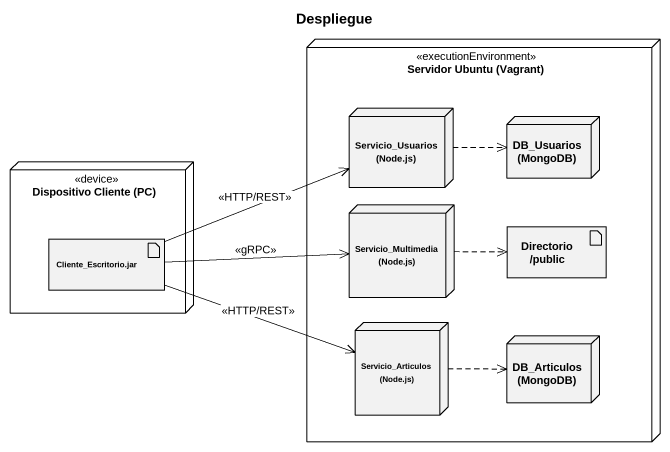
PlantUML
@startuml
title Despliegue
node "Servidor Ubuntu (Vagrant)" as Servidor_Ubuntu_Vagrant <<executionEnvironment>> {
  node "Servicio_Usuarios (Node.js)" as Servicio_Usuarios_Node_js
  node "DB_Usuarios (MongoDB)" as DB_Usuarios_MongoDB
  node "Servicio_Multimedia (Node.js)" as Servicio_Multimedia_Node_js
  artifact "Directorio /public" as Directorio_public
  node "Servicio_Articulos (Node.js)" as Servicio_Articulos_Node_js
  node "DB_Articulos (MongoDB)" as DB_Articulos_MongoDB
}
node "Dispositivo Cliente (PC)" as Dispositivo_Cliente_PC <<device>> {
  artifact "Cliente_Escritorio.jar" as Cliente_Escritorio_jar
}
Servicio_Usuarios_Node_js .right.> DB_Usuarios_MongoDB
Cliente_Escritorio_jar -right-> Servicio_Usuarios_Node_js : <<HTTP/REST>>
Cliente_Escritorio_jar -right-> Servicio_Multimedia_Node_js : <<gRPC>>
Cliente_Escritorio_jar -right-> Servicio_Articulos_Node_js : <<HTTP/REST>>
Servicio_Multimedia_Node_js .right.> Directorio_public
Servicio_Articulos_Node_js .right.> DB_Articulos_MongoDB
@enduml
